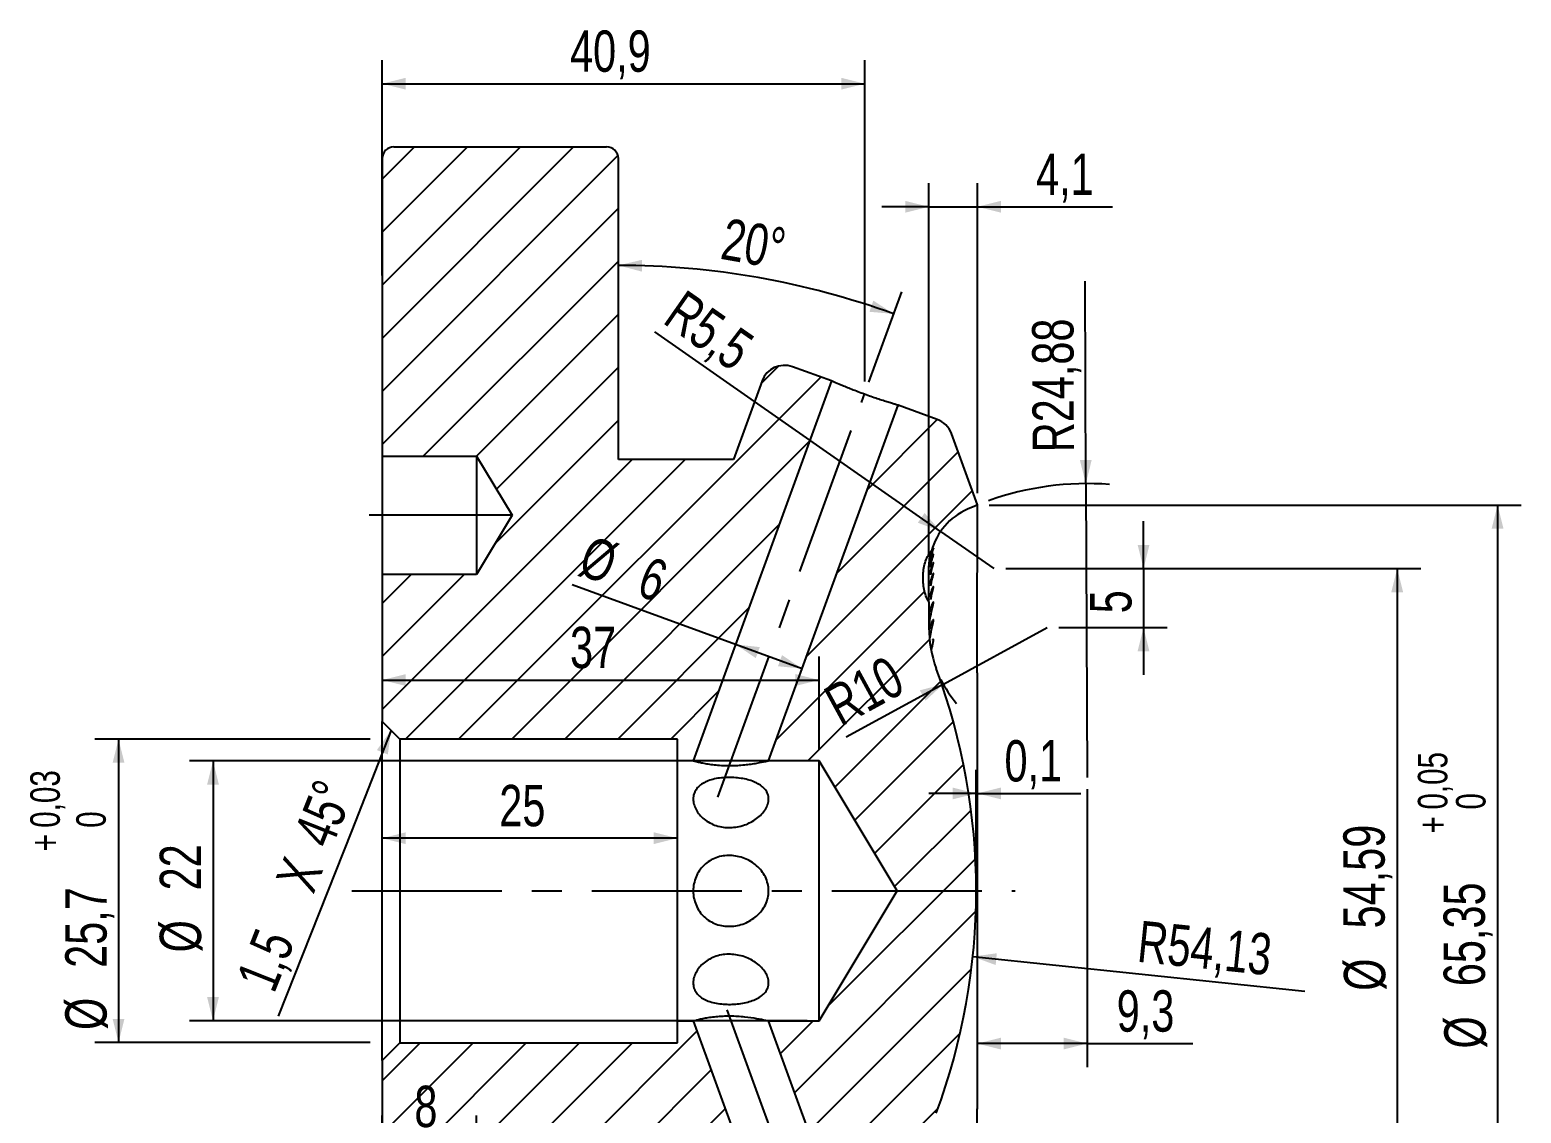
# Model space of a CAD drawing. Header units: millimetres. Extents: x 8 to 3888, y -9869 to 412.
# Drawn here: x 250.1 to 376.4, y 182.9 to 274.7 of the extents above; entities that cross this region are included whole.
import ezdxf

# ---------------------------------------------------------------- set-up
doc = ezdxf.new("R2010")
doc.units = ezdxf.units.MM
doc.linetypes.add('CENTERX2', pattern=[20.32, 12.7, -2.54, 2.54, -2.54])
for name, color, linetype in [('CENTERLINE', 4, 'CENTERX2'), ('DIMENSIONS', 2, 'Continuous'), ('HATCH', 3, 'Continuous')]:
    doc.layers.add(name, color=color, linetype=linetype)
doc.layers.add('OUTLINE', color=7, linetype='Continuous', lineweight=25)
doc.styles.add('SLDTEXTSTYLE0', font='TXT', dxfattribs={"width": 0.75})
doc.dimstyles.new('SLDDIMSTYLE1', dxfattribs={"dimtxt": 3.5, "dimasz": 2, "dimexe": 0, "dimexo": 0.0625, "dimgap": 0.875, "dimtad": 1, "dimrnd": 1e-09, "dimzin": 12, "dimdsep": 46, "dimtxsty": 'SLDTEXTSTYLE0', "dimsah": 1, "dimcen": 0.09, "dimadec": 0, "dimazin": 3, "dimtfac": 1, "dimtofl": 0, "dimtmove": 0, "dimatfit": 3, "dimfxl": 0, "dimfrac": 2, "dimtolj": 1, "dimtzin": 12, "dimarcsym": 0})
doc.dimstyles.new('SLDDIMSTYLE10', dxfattribs={"dimtxt": 3.5, "dimasz": 2, "dimexe": 0, "dimexo": 0.0625, "dimgap": 0.875, "dimtad": 1, "dimrnd": 1e-09, "dimzin": 12, "dimdsep": 46, "dimtxsty": 'SLDTEXTSTYLE0', "dimsah": 1, "dimcen": 0.09, "dimadec": 0, "dimazin": 3, "dimtol": 1, "dimtp": 0.05, "dimtfac": 1, "dimtofl": 0, "dimtmove": 0, "dimatfit": 3, "dimfxl": 0, "dimfrac": 2, "dimtolj": 1, "dimarcsym": 0})
doc.dimstyles.new('SLDDIMSTYLE11', dxfattribs={"dimtxt": 3.5, "dimasz": 2, "dimexe": 0, "dimexo": 0.0625, "dimgap": 0.875, "dimtad": 1, "dimrnd": 1e-09, "dimzin": 12, "dimdsep": 46, "dimtxsty": 'SLDTEXTSTYLE0', "dimsah": 1, "dimcen": 0, "dimadec": 0, "dimazin": 3, "dimtfac": 1, "dimtofl": 0, "dimtmove": 0, "dimatfit": 3, "dimfxl": 0, "dimfrac": 2, "dimtolj": 1, "dimtzin": 12, "dimarcsym": 0})
doc.dimstyles.new('SLDDIMSTYLE12', dxfattribs={"dimtxt": 3.5, "dimasz": 2, "dimexe": 0, "dimexo": 0.0625, "dimgap": 0.875, "dimtad": 1, "dimrnd": 1e-09, "dimdsep": 46, "dimtxsty": 'SLDTEXTSTYLE0', "dimsah": 1, "dimcen": 0.09, "dimadec": 0, "dimazin": 2, "dimtfac": 1, "dimtmove": 0, "dimatfit": 0, "dimfxl": 0, "dimfrac": 2, "dimtolj": 1, "dimtzin": 12, "dimarcsym": 0})
doc.dimstyles.new('SLDDIMSTYLE2', dxfattribs={"dimtxt": 3.5, "dimasz": 2, "dimexe": 0, "dimexo": 0.0625, "dimgap": 0.875, "dimtad": 1, "dimrnd": 1e-09, "dimzin": 12, "dimdsep": 46, "dimtxsty": 'SLDTEXTSTYLE0', "dimsah": 1, "dimcen": 0.09, "dimadec": 0, "dimazin": 3, "dimtfac": 1, "dimtmove": 0, "dimatfit": 0, "dimfxl": 0, "dimfrac": 2, "dimtolj": 1, "dimtzin": 12, "dimarcsym": 0})
doc.dimstyles.new('SLDDIMSTYLE5', dxfattribs={"dimtxt": 3.5, "dimasz": 2, "dimexe": 0, "dimexo": 0.0625, "dimgap": 0.875, "dimtad": 1, "dimdec": 1, "dimrnd": 1e-09, "dimzin": 12, "dimdsep": 46, "dimtxsty": 'SLDTEXTSTYLE0', "dimsah": 1, "dimcen": 0.09, "dimadec": 0, "dimazin": 3, "dimtfac": 1, "dimtdec": 1, "dimtofl": 0, "dimtmove": 0, "dimatfit": 3, "dimfxl": 0, "dimfrac": 2, "dimtolj": 1, "dimtzin": 12, "dimarcsym": 0})
doc.dimstyles.new('SLDDIMSTYLE6', dxfattribs={"dimtxt": 3.5, "dimasz": 2, "dimexe": 0, "dimexo": 0.0625, "dimgap": 0.875, "dimtad": 1, "dimdec": 4, "dimzin": 12, "dimdsep": 46, "dimtxsty": 'SLDTEXTSTYLE0', "dimsah": 1, "dimcen": 0.09, "dimazin": 3, "dimtfac": 1, "dimtofl": 0, "dimtmove": 0, "dimatfit": 3, "dimfxl": 0, "dimfrac": 2, "dimtolj": 1, "dimtzin": 12, "dimarcsym": 0})
doc.dimstyles.new('SLDDIMSTYLE7', dxfattribs={"dimtxt": 3.5, "dimasz": 2, "dimexe": 0, "dimexo": 0.0625, "dimgap": 0.875, "dimtad": 1, "dimrnd": 1e-09, "dimzin": 12, "dimdsep": 46, "dimtxsty": 'SLDTEXTSTYLE0', "dimsah": 1, "dimcen": 0.09, "dimadec": 0, "dimazin": 3, "dimtol": 1, "dimtp": 0.03, "dimtfac": 1, "dimtofl": 0, "dimtmove": 0, "dimatfit": 3, "dimfxl": 0, "dimfrac": 2, "dimtolj": 1, "dimarcsym": 0})
doc.dimstyles.new('SLDDIMSTYLE9', dxfattribs={"dimtxt": 3.5, "dimasz": 2, "dimexe": 0, "dimexo": 0.0625, "dimgap": 0.875, "dimtad": 1, "dimrnd": 1e-09, "dimzin": 12, "dimdsep": 46, "dimtxsty": 'SLDTEXTSTYLE0', "dimsah": 1, "dimcen": 0, "dimadec": 0, "dimazin": 3, "dimtfac": 1, "dimtofl": 0, "dimtmove": 0, "dimatfit": 3, "dimfxl": 0, "dimfrac": 2, "dimtolj": 1, "dimtzin": 12, "dimarcsym": 0})

# ---------------------------------------------------------------- blocks, each defined once
blk = doc.blocks.new('_D_5')
at = {"layer": 'DIMENSIONS'}
for p, q in [((279.97, 253.85), (279.97, 272.1)), ((320.84, 244.9), (320.84, 272.1)), ((279.97, 270.1), (320.84, 270.1))]:
    blk.add_line(p, q, dxfattribs=at)
for points in [[(279.97, 270.1), (281.97, 269.6), (281.97, 270.6)], [(320.84, 270.1), (318.84, 270.6), (318.84, 269.6)]]:
    blk.add_solid(points, dxfattribs=at)
at = {"layer": 'DIMENSIONS', "insert": (295.88, 274.61), "char_height": 3.5, "attachment_point": 1, "style": 'SLDTEXTSTYLE0'}
blk.add_mtext('40,9', dxfattribs=at)
blk = doc.blocks.new('_D_6')
at = {"layer": 'DIMENSIONS'}
blk.add_line((321.18, 244.84), (323.97, 252.49), dxfattribs=at)
blk.add_arc((299.97, 186.56), 68.16, 70, 90, dxfattribs=at)
for points in [[(299.97, 254.72), (301.96, 254.19), (301.98, 255.19)], [(323.28, 250.61), (321.56, 251.74), (321.23, 250.79)]]:
    blk.add_solid(points, dxfattribs=at)
at = {"layer": 'DIMENSIONS', "insert": (309.12, 258.74), "char_height": 3.5, "attachment_point": 1, "rotation": 350, "style": 'SLDTEXTSTYLE0'}
blk.add_mtext('20°', dxfattribs=at)
blk = doc.blocks.new('_D_7')
at = {"layer": 'DIMENSIONS'}
for p, q in [((279.97, 189.91), (279.97, 208.22)), ((304.97, 189.91), (304.97, 208.22)), ((304.97, 206.22), (279.97, 206.22))]:
    blk.add_line(p, q, dxfattribs=at)
for points in [[(279.97, 206.22), (281.97, 205.72), (281.97, 206.72)], [(304.97, 206.22), (302.97, 206.72), (302.97, 205.72)]]:
    blk.add_solid(points, dxfattribs=at)
at = {"layer": 'DIMENSIONS', "insert": (289.89, 210.73), "char_height": 3.5, "attachment_point": 1, "style": 'SLDTEXTSTYLE0'}
blk.add_mtext('25', dxfattribs=at)
blk = doc.blocks.new('_D_8')
at = {"layer": 'DIMENSIONS'}
for p, q in [((278.97, 214.61), (255.65, 214.61)), ((257.65, 214.61), (257.65, 188.91)), ((278.97, 188.91), (255.65, 188.91))]:
    blk.add_line(p, q, dxfattribs=at)
for points in [[(257.65, 214.61), (257.15, 212.61), (258.15, 212.61)], [(257.65, 188.91), (258.15, 190.91), (257.15, 190.91)]]:
    blk.add_solid(points, dxfattribs=at)
at = {"layer": 'DIMENSIONS', "attachment_point": 1, "rotation": 90, "style": 'SLDTEXTSTYLE0'}
for s, insert, char_height in [('0,03', (250.18, 207.1), 2.5), ('0', (254.07, 207.1), 2.5), ('+', (250.18, 205.11), 2.5), ('25,7', (253.14, 195.24), 3.5), ('%%c', (253.14, 189.98), 3.5)]:
    blk.add_mtext(s, dxfattribs=dict(at, insert=insert, char_height=char_height))
blk = doc.blocks.new('_D_9')
at = {"layer": 'DIMENSIONS'}
for p, q in [((315.97, 212.76), (263.65, 212.76)), ((265.65, 212.76), (265.65, 190.76)), ((315.97, 190.76), (263.65, 190.76))]:
    blk.add_line(p, q, dxfattribs=at)
for points in [[(265.65, 212.76), (265.15, 210.76), (266.15, 210.76)], [(265.65, 190.76), (266.15, 192.76), (265.15, 192.76)]]:
    blk.add_solid(points, dxfattribs=at)
at = {"layer": 'DIMENSIONS', "char_height": 3.5, "attachment_point": 1, "rotation": 90, "style": 'SLDTEXTSTYLE0'}
for s, insert in [('22', (261.14, 201.8)), ('%%c', (261.14, 196.55))]:
    blk.add_mtext(s, dxfattribs=dict(at, insert=insert))
blk = doc.blocks.new('_D_10')
at = {"layer": 'DIMENSIONS'}
for p, q in [((279.97, 165.96), (279.97, 182.75)), ((287.97, 175.96), (287.97, 182.75)), ((279.97, 180.75), (275.97, 180.75)), ((287.97, 180.75), (279.97, 180.75)), ((287.97, 180.75), (291.97, 180.75))]:
    blk.add_line(p, q, dxfattribs=at)
for points in [[(279.97, 180.75), (277.97, 181.25), (277.97, 180.25)], [(287.97, 180.75), (289.97, 180.25), (289.97, 181.25)]]:
    blk.add_solid(points, dxfattribs=at)
at = {"layer": 'DIMENSIONS', "insert": (282.7, 185.26), "char_height": 3.5, "attachment_point": 1, "style": 'SLDTEXTSTYLE0'}
blk.add_mtext('8', dxfattribs=at)
blk = doc.blocks.new('SW_CHAMFER_DIMENSION_0')
at = {"layer": 'DIMENSIONS', "color": 0}
for p, q in [((8.97, 22.74), (5.66, 14.26)), ((5.66, 14.26), (-0.59, -1.48))]:
    blk.add_line(p, q, dxfattribs=at)
blk.add_solid([(8.97, 22.74), (7.77, 21.06), (8.7, 20.69)], dxfattribs=at)
at = {"layer": 'DIMENSIONS', "color": 0, "char_height": 3.5, "attachment_point": 1, "rotation": 68.3667, "style": 'SLDTEXTSTYLE0'}
for s, insert in [('45°', (0.65, 13.87)), ('X', (-0.86, 10.08)), ('1,5', (-4.19, 1.66))]:
    blk.add_mtext(s, dxfattribs=dict(at, insert=insert))
blk = doc.blocks.new('_D_16')
at = {"layer": 'DIMENSIONS'}
blk.add_line((329.98, 196.19), (358.11, 193.28), dxfattribs=at)
blk.add_solid([(329.98, 196.19), (331.92, 195.48), (332.02, 196.48)], dxfattribs=at)
at = {"layer": 'DIMENSIONS', "insert": (344.18, 199.25), "char_height": 3.5, "attachment_point": 1, "rotation": 354.0954, "style": 'SLDTEXTSTYLE0'}
blk.add_mtext('R54,13', dxfattribs=at)
blk = doc.blocks.new('_D_17')
at = {"layer": 'DIMENSIONS'}
for p, q in [((316.97, 213.76), (316.97, 221.61)), ((279.97, 219.61), (316.97, 219.61))]:
    blk.add_line(p, q, dxfattribs=at)
for points in [[(279.97, 219.61), (281.97, 219.11), (281.97, 220.11)], [(316.97, 219.61), (314.97, 220.11), (314.97, 219.11)]]:
    blk.add_solid(points, dxfattribs=at)
at = {"layer": 'DIMENSIONS', "insert": (295.88, 224.12), "char_height": 3.5, "attachment_point": 1, "style": 'SLDTEXTSTYLE0'}
blk.add_mtext('37', dxfattribs=at)
blk = doc.blocks.new('_D_18')
at = {"layer": 'DIMENSIONS'}
for p, q in [((331.37, 234.43), (376.42, 234.43)), ((374.42, 234.43), (374.42, 169.08)), ((331.37, 169.08), (376.42, 169.08))]:
    blk.add_line(p, q, dxfattribs=at)
for points in [[(374.42, 234.43), (373.92, 232.43), (374.92, 232.43)], [(374.42, 169.08), (374.92, 171.08), (373.92, 171.08)]]:
    blk.add_solid(points, dxfattribs=at)
at = {"layer": 'DIMENSIONS', "attachment_point": 1, "rotation": 90, "style": 'SLDTEXTSTYLE0'}
for s, insert, char_height in [('0,05', (367.67, 208.64), 2.5), ('0', (370.9, 208.64), 2.5), ('+', (367.67, 206.62), 2.5), ('65,35', (369.85, 193.69), 3.5), ('%%c', (369.91, 188.41), 3.5)]:
    blk.add_mtext(s, dxfattribs=dict(at, insert=insert, char_height=char_height))
blk = doc.blocks.new('_D_19')
at = {"layer": 'DIMENSIONS'}
for p, q in [((309.9, 222.62), (296.06, 227.66)), ((315.54, 220.57), (309.9, 222.62))]:
    blk.add_line(p, q, dxfattribs=at)
for points in [[(309.9, 222.62), (311.61, 221.47), (311.95, 222.4)], [(315.54, 220.57), (313.83, 221.72), (313.49, 220.78)]]:
    blk.add_solid(points, dxfattribs=at)
at = {"layer": 'DIMENSIONS', "char_height": 3.5, "attachment_point": 1, "rotation": 340, "style": 'SLDTEXTSTYLE0'}
for s, insert in [('%%c', (297.61, 231.9)), ('6', (302.58, 230.14))]:
    blk.add_mtext(s, dxfattribs=dict(at, insert=insert))
blk = doc.blocks.new('_D_20')
at = {"layer": 'DIMENSIONS'}
for q in [(303.05, 249.08), (331.77, 229.05)]:
    blk.add_line((327.26, 232.2), q, dxfattribs=at)
blk.add_solid([(327.26, 232.2), (325.9, 233.75), (325.33, 232.93)], dxfattribs=at)
at = {"layer": 'DIMENSIONS', "insert": (305.62, 252.77), "char_height": 3.5, "attachment_point": 1, "rotation": 325.1205, "style": 'SLDTEXTSTYLE0'}
blk.add_mtext('R5,5', dxfattribs=at)
blk = doc.blocks.new('_D_21')
at = {"layer": 'DIMENSIONS'}
for p, q in [((326.27, 230.04), (326.27, 261.68)), ((330.37, 235.43), (330.37, 261.68)), ((326.27, 259.68), (322.27, 259.68)), ((326.27, 259.68), (330.37, 259.68)), ((330.37, 259.68), (341.8, 259.68))]:
    blk.add_line(p, q, dxfattribs=at)
for points in [[(326.27, 259.68), (324.27, 260.18), (324.27, 259.18)], [(330.37, 259.68), (332.37, 259.18), (332.37, 260.18)]]:
    blk.add_solid(points, dxfattribs=at)
at = {"layer": 'DIMENSIONS', "insert": (335.34, 264.19), "char_height": 3.5, "attachment_point": 1, "style": 'SLDTEXTSTYLE0'}
blk.add_mtext('4,1', dxfattribs=at)
blk = doc.blocks.new('_D_23')
at = {"layer": 'DIMENSIONS'}
for q in [(339.49, 253.38), (339.67, 211.36)]:
    blk.add_line((339.56, 236.23), q, dxfattribs=at)
blk.add_arc((339.67, 211.36), 24.88, 85.6513, 109.6493, dxfattribs=at)
blk.add_solid([(339.56, 236.23), (340.05, 238.24), (339.05, 238.23)], dxfattribs=at)
at = {"layer": 'DIMENSIONS', "insert": (335.05, 238.89), "char_height": 3.5, "attachment_point": 1, "rotation": 90.2475, "style": 'SLDTEXTSTYLE0'}
blk.add_mtext('R24,88', dxfattribs=at)
blk = doc.blocks.new('_D_24')
at = {"layer": 'DIMENSIONS'}
for p, q in [((339.67, 210.36), (339.67, 186.83)), ((339.67, 188.83), (330.37, 188.83)), ((339.67, 188.83), (348.63, 188.83))]:
    blk.add_line(p, q, dxfattribs=at)
for points in [[(330.37, 188.83), (332.37, 188.33), (332.37, 189.33)], [(339.67, 188.83), (337.67, 189.33), (337.67, 188.33)]]:
    blk.add_solid(points, dxfattribs=at)
at = {"layer": 'DIMENSIONS', "insert": (342.17, 193.34), "char_height": 3.5, "attachment_point": 1, "style": 'SLDTEXTSTYLE0'}
blk.add_mtext('9,3', dxfattribs=at)
blk = doc.blocks.new('_D_25')
at = {"layer": 'DIMENSIONS'}
for p, q in [((330.27, 202.76), (330.27, 212.01)), ((330.27, 210.01), (326.27, 210.01)), ((330.27, 210.01), (330.37, 210.01)), ((330.37, 210.01), (339.13, 210.01))]:
    blk.add_line(p, q, dxfattribs=at)
for points in [[(330.27, 210.01), (328.27, 210.51), (328.27, 209.51)], [(330.37, 210.01), (332.37, 209.51), (332.37, 210.51)]]:
    blk.add_solid(points, dxfattribs=at)
at = {"layer": 'DIMENSIONS', "insert": (332.67, 214.52), "char_height": 3.5, "attachment_point": 1, "style": 'SLDTEXTSTYLE0'}
blk.add_mtext('0,1', dxfattribs=at)
blk = doc.blocks.new('_D_26')
at = {"layer": 'DIMENSIONS'}
for q in [(336.27, 224.05), (319.26, 214.77)]:
    blk.add_line((327.49, 219.26), q, dxfattribs=at)
blk.add_arc((336.27, 224.05), 10, 206.0531, 219.9363, dxfattribs=at)
blk.add_solid([(327.49, 219.26), (325.5, 218.74), (325.98, 217.86)], dxfattribs=at)
at = {"layer": 'DIMENSIONS', "insert": (317.12, 218.69), "char_height": 3.5, "attachment_point": 1, "rotation": 28.6264, "style": 'SLDTEXTSTYLE0'}
blk.add_mtext('R10', dxfattribs=at)
blk = doc.blocks.new('_D_27')
at = {"layer": 'DIMENSIONS'}
for p, q in [((344.44, 229.05), (344.44, 233.05)), ((332.77, 229.05), (346.44, 229.05)), ((344.44, 229.05), (344.44, 224.05)), ((337.27, 224.05), (346.44, 224.05)), ((344.44, 224.05), (344.44, 220.05))]:
    blk.add_line(p, q, dxfattribs=at)
for points in [[(344.44, 229.05), (344.94, 231.05), (343.94, 231.05)], [(344.44, 224.05), (343.94, 222.05), (344.94, 222.05)]]:
    blk.add_solid(points, dxfattribs=at)
at = {"layer": 'DIMENSIONS', "insert": (339.92, 225.26), "char_height": 3.5, "attachment_point": 1, "rotation": 90, "style": 'SLDTEXTSTYLE0'}
blk.add_mtext('5', dxfattribs=at)
blk = doc.blocks.new('_D_28')
at = {"layer": 'DIMENSIONS'}
for p, q in [((332.77, 229.05), (367.92, 229.05)), ((365.92, 229.05), (365.92, 174.46)), ((332.77, 174.46), (367.92, 174.46))]:
    blk.add_line(p, q, dxfattribs=at)
for points in [[(365.92, 229.05), (365.42, 227.05), (366.42, 227.05)], [(365.92, 174.46), (366.42, 176.46), (365.42, 176.46)]]:
    blk.add_solid(points, dxfattribs=at)
at = {"layer": 'DIMENSIONS', "char_height": 3.5, "attachment_point": 1, "rotation": 90, "style": 'SLDTEXTSTYLE0'}
for s, insert in [('54,59', (361.36, 198.58)), ('%%c', (361.41, 193.3))]:
    blk.add_mtext(s, dxfattribs=dict(at, insert=insert))

msp = doc.modelspace()

# ---------------------------------------------------------------- hatches: boundary and pattern name
at = {"layer": 'HATCH'}
h = msp.add_hatch(dxfattribs=at)
h.set_pattern_fill('ANSI31', color=256, angle=3e-322, style=0)
edge = h.paths.add_edge_path(flags=0)
edge.add_line((281.47088, 214.60653), (304.97088, 214.60653))
edge.add_line((304.97088, 214.60653), (304.97088, 212.75653))
edge.add_line((304.97088, 212.75653), (306.3128, 212.75653))
edge.add_line((306.3128, 212.75653), (318.02278, 244.92944))
edge.add_line((318.02278, 244.92944), (314.708, 246.13592))
edge.add_arc((314.02396, 244.25653), 2, 70, 160)
edge.add_line((312.14457, 244.94057), (309.72088, 238.28153))
edge.add_line((309.72088, 238.28153), (299.97088, 238.28153))
edge.add_line((299.97088, 238.28153), (299.97088, 263.75653))
edge.add_arc((298.97088, 263.75653), 1, 0, 90)
edge.add_line((298.97088, 264.75653), (280.97088, 264.75653))
edge.add_arc((280.97088, 263.75653), 1, 90, 180)
edge.add_line((279.97088, 263.75653), (279.97088, 238.55653))
edge.add_line((279.97088, 238.55653), (287.97088, 238.55653))
edge.add_line((287.97088, 238.55653), (290.97518, 233.55653))
edge.add_line((290.97518, 233.55653), (287.97088, 228.55653))
edge.add_line((287.97088, 228.55653), (279.97088, 228.55653))
edge.add_line((279.97088, 228.55653), (279.97088, 216.10653))
edge.add_line((279.97088, 216.10653), (281.47088, 214.60653))
h = msp.add_hatch(dxfattribs=at)
h.set_pattern_fill('ANSI31', color=256, angle=3e-322, style=0)
edge = h.paths.add_edge_path(flags=0)
edge.add_arc((331.77088, 174.46131), 5.5, 195.681621, 245.941711, ccw=False)
edge.add_spline(control_points=[(326.4756, 172.97471), (326.38187, 173.07763), (326.2998, 173.19183), (326.22861, 173.31146), (326.06534, 173.58582), (325.95546, 173.89399), (325.88424, 174.20521), (325.83002, 174.44213), (325.79721, 174.68454), (325.78158, 174.92708), (325.74681, 175.46653), (325.78976, 176.02224), (325.94251, 176.54077), (326.00494, 176.75273), (326.0876, 176.96064), (326.19537, 177.15353), (326.21925, 177.19627), (326.24441, 177.23833), (326.27088, 177.27952)], knot_values=[0.010258785, 0.010258785, 0.010258785, 0.010258785, 0.010662714, 0.010662714, 0.010662714, 0.011593706, 0.011593706, 0.011593706, 0.012297686, 0.012297686, 0.012297686, 0.013919382, 0.013919382, 0.013919382, 0.014574302, 0.014574302, 0.014574302, 0.014719033, 0.014719033, 0.014719033, 0.014719033], weights=[1, 1, 1, 1, 1, 1, 1, 1, 1, 1, 1, 1, 1, 1, 1, 1, 1, 1, 1], degree=3, periodic=0)
edge.add_line((326.27088, 177.27952), (326.27088, 179.46131))
edge.add_arc((336.27088, 179.46131), 10, 159.6574744, 180, ccw=False)
edge.add_arc((276.13627, 201.75653), 54.13461, 339.6574744, 380.3425256)
edge.add_arc((336.27088, 224.05175), 10, 180, 200.3425256, ccw=False)
edge.add_line((326.27088, 224.05175), (326.27088, 226.23355))
edge.add_spline(control_points=[(326.27088, 226.23355), (326.22439, 226.30588), (326.18195, 226.38092), (326.14329, 226.45772), (325.98277, 226.77663), (325.88471, 227.12905), (325.82931, 227.48176), (325.77214, 227.84572), (325.75788, 228.21833), (325.78158, 228.58599), (325.80869, 229.00665), (325.88672, 229.43182), (326.04325, 229.82322), (326.12235, 230.021), (326.22307, 230.21265), (326.34944, 230.38413), (326.38884, 230.43759), (326.43088, 230.48925), (326.4756, 230.53836)], knot_values=[0.010083546, 0.010083546, 0.010083546, 0.010083546, 0.010340694, 0.010340694, 0.010340694, 0.011417255, 0.011417255, 0.011417255, 0.012524029, 0.012524029, 0.012524029, 0.013788625, 0.013788625, 0.013788625, 0.014422734, 0.014422734, 0.014422734, 0.014619847, 0.014619847, 0.014619847, 0.014619847], weights=[1, 1, 1, 1, 1, 1, 1, 1, 1, 1, 1, 1, 1, 1, 1, 1, 1, 1, 1], degree=3, periodic=0)
edge.add_arc((331.77088, 229.05175), 5.5, 114.058289, 164.318379, ccw=False)
edge.add_arc((339.67088, 211.35653), 24.87862, 111.9510902, 114.058289, ccw=False)
edge.add_line((330.37088, 234.43153), (328.17106, 240.47549))
edge.add_arc((326.29168, 239.79145), 2, 20, 70)
edge.add_line((326.97572, 241.67083), (323.66094, 242.87732))
edge.add_line((323.66094, 242.87732), (312.69787, 212.75653))
edge.add_line((312.69787, 212.75653), (316.97088, 212.75653))
edge.add_line((316.97088, 212.75653), (323.58035, 201.75653))
edge.add_line((323.58035, 201.75653), (316.97088, 190.75653))
edge.add_line((316.97088, 190.75653), (312.69787, 190.75653))
edge.add_line((312.69787, 190.75653), (323.66094, 160.63575))
edge.add_line((323.66094, 160.63575), (326.97572, 161.84223))
edge.add_arc((326.29168, 163.72162), 2, 290, 340)
edge.add_line((328.17106, 163.03758), (330.37088, 169.08153))
edge.add_arc((339.67088, 192.15653), 24.87862, 245.941711, 248.0489098, ccw=False)
h = msp.add_hatch(dxfattribs=at)
h.set_pattern_fill('ANSI31', color=256, angle=3e-322, style=0)
edge = h.paths.add_edge_path(flags=0)
edge.add_line((306.3128, 190.75653), (304.97088, 190.75653))
edge.add_line((304.97088, 190.75653), (304.97088, 188.90653))
edge.add_line((304.97088, 188.90653), (281.47088, 188.90653))
edge.add_line((281.47088, 188.90653), (279.97088, 187.40653))
edge.add_line((279.97088, 187.40653), (279.97088, 174.95653))
edge.add_line((279.97088, 174.95653), (287.97088, 174.95653))
edge.add_line((287.97088, 174.95653), (290.97518, 169.95653))
edge.add_line((290.97518, 169.95653), (287.97088, 164.95653))
edge.add_line((287.97088, 164.95653), (279.97088, 164.95653))
edge.add_line((279.97088, 164.95653), (279.97088, 152.15653))
edge.add_line((279.97088, 152.15653), (299.97088, 152.15653))
edge.add_line((299.97088, 152.15653), (299.97088, 165.23153))
edge.add_line((299.97088, 165.23153), (309.72088, 165.23153))
edge.add_line((309.72088, 165.23153), (312.14457, 158.57249))
edge.add_arc((314.02396, 159.25653), 2, 200, 290)
edge.add_line((314.708, 157.37715), (318.02278, 158.58363))
edge.add_line((318.02278, 158.58363), (306.3128, 190.75653))

# ---------------------------------------------------------------- linework, layer by layer
at = {"layer": 'CENTERLINE'}
for p, q in [((308.39158, 209.69652), (320.84186, 243.90338)), ((290.97518, 233.55653), (278.87774, 233.55653)), ((277.41485, 201.75653), (333.58026, 201.75653)), ((309.16703, 191.68601), (320.84186, 159.60969))]:
    msp.add_line(p, q, dxfattribs=at)
at = {"layer": 'OUTLINE'}
for p, q in [((280.97088, 264.75653), (298.97088, 264.75653)), ((279.97088, 263.75653), (279.97088, 238.55653)), ((299.97088, 238.28153), (299.97088, 263.75653)), ((318.02278, 244.92944), (314.708, 246.13592)), ((318.02278, 244.92944), (306.3128, 212.75653)), ((312.14457, 244.94058), (309.72088, 238.28153)), ((312.69787, 212.75653), (323.66094, 242.87732)), ((326.97572, 241.67084), (323.66094, 242.87732)), ((330.37088, 234.43154), (328.17106, 240.47549)), ((279.97088, 238.55653), (287.97088, 238.55653)), ((279.97088, 238.55653), (279.97088, 228.55653)), ((287.97088, 238.55653), (290.97518, 233.55654)), ((287.97088, 238.55653), (287.97088, 228.55653)), ((309.72088, 238.28153), (299.97088, 238.28153)), ((330.37088, 228.71102), (330.37088, 234.43154)), ((290.97518, 233.55654), (287.97088, 228.55653)), ((326.37608, 229.62607), (326.41981, 229.86238)), ((326.27088, 226.57035), (326.27088, 229.0423)), ((326.38763, 229.14535), (326.41981, 229.31014)), ((330.3245, 228.69753), (330.3245, 220.21225)), ((279.97088, 228.55653), (279.97088, 216.10653)), ((287.97088, 228.55653), (279.97088, 228.55653)), ((326.27088, 226.23355), (326.27088, 224.05175)), ((326.37842, 223.19344), (326.41981, 223.5423)), ((330.37088, 183.28733), (330.37088, 220.22573)), ((281.47088, 214.60653), (279.97088, 216.10653)), ((279.97088, 187.40653), (279.97088, 216.10653)), ((304.97088, 214.60653), (281.47088, 214.60653)), ((281.47088, 214.60653), (281.47088, 188.90653)), ((304.97088, 212.75653), (304.97088, 214.60653)), ((306.3128, 212.75653), (304.97088, 212.75653)), ((304.97088, 190.75653), (304.97088, 212.75653)), ((316.97088, 212.75653), (312.69787, 212.75653)), ((316.97088, 190.75653), (316.97088, 212.75653)), ((323.58035, 201.75653), (316.97088, 212.75653)), ((316.97088, 190.75653), (323.58035, 201.75653)), ((304.97088, 190.75653), (306.3128, 190.75653)), ((304.97088, 188.90653), (304.97088, 190.75653)), ((306.3128, 190.75653), (318.02278, 158.58363)), ((312.69787, 190.75653), (316.97088, 190.75653)), ((323.66094, 160.63575), (312.69787, 190.75653)), ((279.97088, 187.40653), (281.47088, 188.90653)), ((281.47088, 188.90653), (304.97088, 188.90653)), ((279.97088, 187.40653), (279.97088, 174.95653)), ((330.3245, 183.30082), (330.3245, 174.81554))]:
    msp.add_line(p, q, dxfattribs=at)
for centre, radius, start, end in [((280.97088, 263.75653), 1, 90, 180), ((298.97088, 263.75653), 1, 0, 90), ((314.02396, 244.25653), 2, 70, 160), ((326.29168, 239.79145), 2, 20, 70), ((331.77088, 229.05175), 5.5, 114.058289, 164.318379), ((339.67088, 211.35653), 24.87862, 111.9510902, 114.058289), ((336.27088, 224.05175), 10, 180, 200.3425256), ((276.13627, 201.75653), 54.13461, 339.6574744, 20.3425256)]:
    msp.add_arc(centre, radius, start, end, dxfattribs=at)
for points, knots in [([(323.66094, 242.87732), (323.66094, 242.87732), (323.64232, 242.88267), (323.56824, 242.90413), (323.51354, 242.92002), (323.36961, 242.96235), (323.27919, 242.98915), (323.07054, 243.052), (322.95194, 243.08816), (322.68602, 243.1708), (322.53956, 243.21705), (322.23033, 243.31676), (322.06562, 243.37083), (321.71917, 243.48713), (321.54198, 243.54782), (321.18006, 243.67449), (320.99321, 243.74125), (320.62422, 243.87588), (320.442, 243.94374), (320.08202, 244.08038), (319.9039, 244.14934), (319.39933, 244.34802), (319.08991, 244.47456), (318.57405, 244.69021), (318.37142, 244.7775), (318.16301, 244.86798), (318.11102, 244.89073), (318.04082, 244.92149), (318.02278, 244.92944), (318.02278, 244.92944)], [0, 0, 0, 0, 0.0625, 0.0625, 0.125, 0.125, 0.1875, 0.1875, 0.25, 0.25, 0.3125, 0.3125, 0.375, 0.375, 0.4375, 0.4375, 0.5, 0.5, 0.5625, 0.5625, 0.625, 0.625, 0.75, 0.75, 0.875, 0.875, 0.9375, 0.9375, 1, 1, 1, 1]), ([(326.27088, 226.23355), (326.16874, 226.39246), (326.08547, 226.56578), (325.95308, 226.91858), (325.90285, 227.09987), (325.82691, 227.46997), (325.80139, 227.65887), (325.77183, 228.03545), (325.76753, 228.22419), (325.77921, 228.60256), (325.79539, 228.79331), (325.85071, 229.168), (325.88978, 229.35293), (325.99731, 229.71657), (326.06656, 229.8968), (326.24085, 230.23569), (326.34742, 230.3976), (326.4756, 230.53836)], [0, 0, 0, 0, 0.125, 0.125, 0.25, 0.25, 0.375, 0.375, 0.5, 0.5, 0.625, 0.625, 0.75, 0.75, 0.875, 0.875, 1, 1, 1, 1]), ([(326.27088, 229.0423), (326.27088, 229.26987), (326.28497, 229.49366), (326.33618, 229.92089), (326.37332, 230.12622), (326.41981, 230.3226)], [0, 0, 0, 0, 0.5, 0.5, 1, 1, 1, 1]), ([(326.41981, 229.31014), (326.44002, 229.40658), (326.46171, 229.50123), (326.50703, 229.68634), (326.53093, 229.77771), (326.57747, 229.94982), (326.60027, 230.03081), (326.62889, 230.1376), (326.63758, 230.17114), (326.64925, 230.22442), (326.65229, 230.24479), (326.64495, 230.25084), (326.63349, 230.23324), (326.60396, 230.17093), (326.58671, 230.12884), (326.53667, 229.99598), (326.5049, 229.89771), (326.41978, 229.60138), (326.37466, 229.39531), (326.34157, 229.19023)], [0, 0, 0, 0, 0.125, 0.125, 0.25, 0.25, 0.375, 0.375, 0.4375, 0.4375, 0.5, 0.5, 0.5625, 0.5625, 0.625, 0.625, 0.75, 0.75, 1, 1, 1, 1]), ([(326.41981, 230.20073), (326.44792, 230.31656), (326.5115, 230.57853), (326.60121, 230.8507), (326.64297, 230.97544), (326.65202, 231.00516), (326.64905, 231.00039), (326.64816, 230.99896)], [0, 0, 0, 0, 0.33072215, 0.748011835, 0.886739936, 0.966212038, 1, 1, 1, 1]), ([(326.41981, 229.86238), (326.46108, 230.03483), (326.52823, 230.31546), (326.61501, 230.59632), (326.64662, 230.70716), (326.6523, 230.73848), (326.64671, 230.7314), (326.64424, 230.72827)], [0, 0, 0, 0, 0.454460566, 0.739605862, 0.882525698, 0.948145756, 1, 1, 1, 1]), ([(326.41981, 230.3226), (326.42856, 230.35955), (326.43761, 230.39605), (326.45625, 230.46807), (326.46586, 230.50366), (326.4756, 230.53836)], [0, 0, 0, 0, 0.5, 0.5, 1, 1, 1, 1]), ([(326.41981, 228.54819), (326.46089, 228.74884), (326.50793, 228.94146), (326.57773, 229.21269), (326.6012, 229.30122), (326.6298, 229.41763), (326.63832, 229.45415), (326.64958, 229.51414), (326.65232, 229.53817), (326.64427, 229.55139), (326.63248, 229.53736), (326.6028, 229.48128), (326.58561, 229.44187), (326.53573, 229.31557), (326.50418, 229.22034), (326.41945, 228.93128), (326.37455, 228.72835), (326.34157, 228.52656)], [0, 0, 0, 0, 0.25, 0.25, 0.375, 0.375, 0.4375, 0.4375, 0.5, 0.5, 0.5625, 0.5625, 0.625, 0.625, 0.75, 0.75, 1, 1, 1, 1]), ([(326.41981, 227.58234), (326.46093, 227.78624), (326.50795, 227.98338), (326.57756, 228.26502), (326.60103, 228.35803), (326.62968, 228.4831), (326.63822, 228.52287), (326.64952, 228.5902), (326.65232, 228.6186), (326.64437, 228.64123), (326.63263, 228.63208), (326.60297, 228.58372), (326.58576, 228.5473), (326.53593, 228.42878), (326.50425, 228.33652), (326.41953, 228.05617), (326.37457, 227.857), (326.34157, 227.65916)], [0, 0, 0, 0, 0.25, 0.25, 0.375, 0.375, 0.4375, 0.4375, 0.5, 0.5, 0.5625, 0.5625, 0.625, 0.625, 0.75, 0.75, 1, 1, 1, 1]), ([(326.41981, 226.41994), (326.46076, 226.6245), (326.50784, 226.8252), (326.57828, 227.11927), (326.60142, 227.21463), (326.62999, 227.34718), (326.63849, 227.38972), (326.64969, 227.46384), (326.65233, 227.49563), (326.64414, 227.52647), (326.63241, 227.52191), (326.60238, 227.48062), (326.58523, 227.44742), (326.53542, 227.33708), (326.50398, 227.24943), (326.41889, 226.97829), (326.37458, 226.78687), (326.34157, 226.59462)], [0, 0, 0, 0, 0.25, 0.25, 0.375, 0.375, 0.4375, 0.4375, 0.5, 0.5, 0.5625, 0.5625, 0.625, 0.625, 0.75, 0.75, 1, 1, 1, 1]), ([(326.27088, 226.23355), (326.27088, 226.281), (326.27088, 226.33431), (326.27088, 226.4473), (326.27088, 226.50737), (326.27088, 226.57034)], [0, 0, 0, 0, 0.5, 0.5, 1, 1, 1, 1]), ([(326.41981, 225.06984), (326.4606, 225.27358), (326.5085, 225.47942), (326.57824, 225.77741), (326.60112, 225.87461), (326.62988, 226.01448), (326.63828, 226.05902), (326.64958, 226.13956), (326.65232, 226.17555), (326.64429, 226.21544), (326.63262, 226.21595), (326.6027, 226.18335), (326.58553, 226.15374), (326.53557, 226.05253), (326.50424, 225.96983), (326.41894, 225.71108), (326.37459, 225.52626), (326.34157, 225.34105)], [0, 0, 0, 0, 0.25, 0.25, 0.375, 0.375, 0.4375, 0.4375, 0.5, 0.5, 0.5625, 0.5625, 0.625, 0.625, 0.75, 0.75, 1, 1, 1, 1]), ([(326.32475, 224.32971), (326.33258, 224.46387), (326.34689, 224.70873), (326.39711, 224.95741), (326.41981, 225.06984)], [0, 0, 0, 0, 0.5478894795, 1, 1, 1, 1]), ([(326.41981, 223.54231), (326.46058, 223.74437), (326.50846, 223.95023), (326.57834, 224.25336), (326.6016, 224.35454), (326.63003, 224.49859), (326.63842, 224.54551), (326.64949, 224.62998), (326.65235, 224.66938), (326.64436, 224.71843), (326.63281, 224.7237), (326.60293, 224.69992), (326.58578, 224.67414), (326.53606, 224.58366), (326.50416, 224.50494), (326.4194, 224.26269), (326.37475, 224.08557), (326.34157, 223.90799)], [0, 0, 0, 0, 0.25, 0.25, 0.375, 0.375, 0.4375, 0.4375, 0.5, 0.5, 0.5625, 0.5625, 0.625, 0.625, 0.75, 0.75, 1, 1, 1, 1]), ([(326.50068, 222.21771), (326.50337, 222.23006), (326.5275, 222.34046), (326.57811, 222.55229), (326.6304, 222.79582), (326.65074, 222.95025), (326.65044, 223.01955), (326.64001, 223.05094), (326.61914, 223.05363), (326.59136, 223.03016), (326.5708, 222.99169), (326.56095, 222.97325)], [0, 0, 0, 0, 0.031538159, 0.281923849, 0.533823189, 0.648122371, 0.713945729, 0.780329383, 0.837775688, 0.922248598, 1, 1, 1, 1]), ([(312.69787, 212.75653), (312.69787, 212.75653), (312.67358, 212.75079), (312.57847, 212.72889), (312.50887, 212.71302), (312.23873, 212.65406), (311.98109, 212.60061), (311.52397, 212.52184), (311.36086, 212.49598), (311.01407, 212.44754), (310.82988, 212.42498), (310.45357, 212.38699), (310.25994, 212.37131), (309.86119, 212.34856), (309.65652, 212.34165), (309.25208, 212.33827), (309.05026, 212.34165), (308.64747, 212.359), (308.44783, 212.37305), (308.0688, 212.40933), (307.88701, 212.43165), (307.53978, 212.48244), (307.37945, 212.51016), (307.08816, 212.56611), (306.95523, 212.59477), (306.72598, 212.64758), (306.62962, 212.67167), (306.47253, 212.71235), (306.41231, 212.72882), (306.33299, 212.75077), (306.3128, 212.75653), (306.3128, 212.75653)], [0, 0, 0, 0, 0.0625, 0.0625, 0.125, 0.125, 0.25, 0.25, 0.3125, 0.3125, 0.375, 0.375, 0.4375, 0.4375, 0.5, 0.5, 0.5625, 0.5625, 0.625, 0.625, 0.6875, 0.6875, 0.75, 0.75, 0.8125, 0.8125, 0.875, 0.875, 0.9375, 0.9375, 1, 1, 1, 1]), ([(312.69787, 209.53471), (312.69787, 209.38913), (312.67346, 209.24266), (312.57923, 208.94844), (312.50818, 208.79951), (312.23959, 208.37309), (311.98207, 208.10651), (311.52627, 207.76929), (311.36038, 207.66559), (311.01437, 207.48417), (310.83345, 207.40561), (310.45572, 207.27409), (310.25847, 207.2214), (309.86234, 207.14755), (309.66166, 207.12565), (309.25476, 207.11432), (309.0484, 207.12543), (308.64879, 207.18115), (308.45316, 207.22556), (308.07078, 207.34887), (307.8859, 207.42766), (307.54327, 207.61166), (307.38273, 207.71796), (307.08759, 207.95592), (306.95711, 208.08404), (306.7286, 208.35567), (306.62991, 208.50085), (306.47296, 208.79352), (306.41364, 208.94169), (306.33322, 209.2404), (306.31298, 209.38938), (306.31263, 209.67623), (306.3324, 209.81668), (306.41221, 210.08462), (306.47124, 210.20998), (306.62727, 210.44517), (306.72564, 210.55576), (306.9537, 210.75353), (307.08379, 210.8419), (307.3774, 210.9997), (307.53881, 211.06766), (307.88151, 211.18135), (308.06599, 211.22808), (308.44877, 211.30026), (308.64509, 211.32562), (309.0471, 211.35735), (309.2537, 211.36349), (309.86317, 211.35414), (310.26975, 211.3112), (311.02194, 211.15673), (311.37631, 211.04316), (311.9805, 210.74345), (312.23902, 210.55218), (312.50783, 210.20871), (312.57905, 210.08252), (312.67341, 209.81888), (312.69787, 209.68029), (312.69787, 209.53471)], [0, 0, 0, 0, 0.03125, 0.03125, 0.0625, 0.0625, 0.125, 0.125, 0.15625, 0.15625, 0.1875, 0.1875, 0.21875, 0.21875, 0.25, 0.25, 0.28125, 0.28125, 0.3125, 0.3125, 0.34375, 0.34375, 0.375, 0.375, 0.40625, 0.40625, 0.4375, 0.4375, 0.46875, 0.46875, 0.5, 0.5, 0.53125, 0.53125, 0.5625, 0.5625, 0.59375, 0.59375, 0.625, 0.625, 0.65625, 0.65625, 0.6875, 0.6875, 0.71875, 0.71875, 0.75, 0.75, 0.8125, 0.8125, 0.875, 0.875, 0.9375, 0.9375, 0.96875, 0.96875, 1, 1, 1, 1]), ([(312.69787, 201.75653), (312.69787, 201.55066), (312.67346, 201.34928), (312.57923, 200.95489), (312.50818, 200.76047), (312.23959, 200.21604), (311.98207, 199.89247), (311.52627, 199.49417), (311.36038, 199.37383), (311.01437, 199.16559), (310.83345, 199.07668), (310.45572, 198.9289), (310.25847, 198.87034), (309.86234, 198.78849), (309.66166, 198.76438), (309.25476, 198.7519), (309.0484, 198.7641), (308.64879, 198.82568), (308.45316, 198.87484), (308.07078, 199.01275), (307.8859, 199.10141), (307.54327, 199.31155), (307.38273, 199.43425), (307.08759, 199.71412), (306.95711, 199.86716), (306.7286, 200.19869), (306.62991, 200.37937), (306.47296, 200.75263), (306.41364, 200.94596), (306.33322, 201.34615), (306.31298, 201.55105), (306.31263, 201.95663), (306.3324, 202.1609), (306.41221, 202.56191), (306.47124, 202.75535), (306.62727, 203.12839), (306.72564, 203.30938), (306.9537, 203.64163), (307.08379, 203.79472), (307.3774, 204.07437), (307.53881, 204.19836), (307.88151, 204.40937), (308.06599, 204.49824), (308.44877, 204.63699), (308.64509, 204.68665), (309.0471, 204.74893), (309.2537, 204.76112), (309.86317, 204.74267), (310.26975, 204.65709), (311.02194, 204.36248), (311.37631, 204.14998), (311.9805, 203.62193), (312.23902, 203.29786), (312.50783, 202.75346), (312.57905, 202.55877), (312.67341, 202.16419), (312.69787, 201.96241), (312.69787, 201.75653)], [0, 0, 0, 0, 0.03125, 0.03125, 0.0625, 0.0625, 0.125, 0.125, 0.15625, 0.15625, 0.1875, 0.1875, 0.21875, 0.21875, 0.25, 0.25, 0.28125, 0.28125, 0.3125, 0.3125, 0.34375, 0.34375, 0.375, 0.375, 0.40625, 0.40625, 0.4375, 0.4375, 0.46875, 0.46875, 0.5, 0.5, 0.53125, 0.53125, 0.5625, 0.5625, 0.59375, 0.59375, 0.625, 0.625, 0.65625, 0.65625, 0.6875, 0.6875, 0.71875, 0.71875, 0.75, 0.75, 0.8125, 0.8125, 0.875, 0.875, 0.9375, 0.9375, 0.96875, 0.96875, 1, 1, 1, 1]), ([(312.69787, 193.97836), (312.69787, 193.83278), (312.67346, 193.69447), (312.57923, 193.43094), (312.50818, 193.30492), (312.23959, 192.96139), (311.98207, 192.77037), (311.52627, 192.54431), (311.36038, 192.47782), (311.01437, 192.36475), (310.83345, 192.31758), (310.45572, 192.24011), (310.25847, 192.20996), (309.86234, 192.16807), (309.66166, 192.15588), (309.25476, 192.14955), (309.0484, 192.1557), (308.64879, 192.18707), (308.45316, 192.21217), (308.07078, 192.2839), (307.8859, 192.3305), (307.54327, 192.44368), (307.38273, 192.5109), (307.08759, 192.66874), (306.95711, 192.75705), (306.7286, 192.95428), (306.62991, 193.06461), (306.47296, 193.29982), (306.41364, 193.42505), (306.33322, 193.69229), (306.31298, 193.8331), (306.31263, 194.11981), (306.3324, 194.26825), (306.41221, 194.56742), (306.47124, 194.71562), (306.62727, 195.00799), (306.72564, 195.15336), (306.9537, 195.42547), (307.08379, 195.5536), (307.3774, 195.79128), (307.53881, 195.89867), (307.88151, 196.08339), (308.06599, 196.16235), (308.44877, 196.28639), (308.64509, 196.33126), (309.0471, 196.3876), (309.2537, 196.3987), (309.86317, 196.38195), (310.26975, 196.30387), (311.02194, 196.04169), (311.37631, 195.85476), (311.9805, 195.40769), (312.23902, 195.14066), (312.50783, 194.71423), (312.57905, 194.56508), (312.67341, 194.2707), (312.69787, 194.12394), (312.69787, 193.97836)], [0, 0, 0, 0, 0.03125, 0.03125, 0.0625, 0.0625, 0.125, 0.125, 0.15625, 0.15625, 0.1875, 0.1875, 0.21875, 0.21875, 0.25, 0.25, 0.28125, 0.28125, 0.3125, 0.3125, 0.34375, 0.34375, 0.375, 0.375, 0.40625, 0.40625, 0.4375, 0.4375, 0.46875, 0.46875, 0.5, 0.5, 0.53125, 0.53125, 0.5625, 0.5625, 0.59375, 0.59375, 0.625, 0.625, 0.65625, 0.65625, 0.6875, 0.6875, 0.71875, 0.71875, 0.75, 0.75, 0.8125, 0.8125, 0.875, 0.875, 0.9375, 0.9375, 0.96875, 0.96875, 1, 1, 1, 1]), ([(306.3128, 190.75653), (306.3128, 190.75653), (306.33275, 190.76223), (306.41286, 190.7844), (306.47202, 190.80058), (306.6283, 190.84106), (306.72678, 190.86567), (306.95502, 190.91825), (307.08518, 190.94636), (307.37894, 191.00283), (307.54036, 191.03068), (307.88309, 191.08087), (308.0676, 191.10363), (308.45033, 191.14025), (308.64662, 191.15401), (309.04857, 191.17136), (309.25512, 191.17484), (309.86439, 191.16954), (310.27083, 191.14467), (311.02273, 191.06848), (311.37695, 191.01661), (311.98086, 190.91244), (312.23926, 190.85889), (312.50793, 190.80026), (312.57911, 190.78403), (312.67342, 190.76231), (312.69787, 190.75653), (312.69787, 190.75653)], [0, 0, 0, 0, 0.0625, 0.0625, 0.125, 0.125, 0.1875, 0.1875, 0.25, 0.25, 0.3125, 0.3125, 0.375, 0.375, 0.4375, 0.4375, 0.5, 0.5, 0.625, 0.625, 0.75, 0.75, 0.875, 0.875, 0.9375, 0.9375, 1, 1, 1, 1])]:
    msp.add_open_spline(points, degree=3, knots=knots, dxfattribs=at)
for points in [[(330.37088, 228.71102), (330.35541, 228.70653), (330.33995, 228.70204), (330.3245, 228.69753)], [(330.3245, 220.21225), (330.33995, 220.21676), (330.35541, 220.22125), (330.37088, 220.22574)], [(330.37088, 183.28733), (330.35541, 183.29182), (330.33995, 183.29631), (330.3245, 183.30082)]]:
    msp.add_open_spline(points, degree=3, dxfattribs=at)

# ---------------------------------------------------------------- block references
at = {"layer": 'DIMENSIONS'}
msp.add_blockref('SW_CHAMFER_DIMENSION_0', (271.75495, 192.61971), dxfattribs=at)

# ---------------------------------------------------------------- dimensions: what is measured, and where the dimension line sits
for base, p1, p2, dimstyle, picture, middle in [((320.84186, 270.0986), (279.97088, 252.85236), (320.84186, 243.90338), 'SLDDIMSTYLE5', '_D_5', (300.40637, 270.0986)), ((330.37088, 259.67653), (326.27088, 229.0423), (330.37088, 234.43153), 'SLDDIMSTYLE2', '_D_21', (338.57088, 259.67653)), ((316.97088, 219.60551), (279.97088, 263.75653), (316.97088, 212.75653), 'SLDDIMSTYLE1', '_D_17', (298.47088, 219.60551)), ((330.37088, 210.01033), (330.27088, 201.75653), (330.37088, 220.22574), 'SLDDIMSTYLE12', '_D_25', (335.8987, 210.01033)), ((330.37088, 188.8304), (339.67088, 211.35653), (330.37088, 183.28733), 'SLDDIMSTYLE1', '_D_24', (345.40118, 188.8304)), ((279.97088, 206.21915), (304.97088, 188.90653), (279.97088, 188.90653), 'SLDDIMSTYLE1', '_D_7', (292.47088, 206.21915)), ((279.97088, 180.74528), (287.97088, 174.95653), (279.97088, 164.95653), 'SLDDIMSTYLE2', '_D_10', (283.97088, 180.74528))]:
    dim = msp.add_linear_dim(base=base, p1=p1, p2=p2, dimstyle=dimstyle, dxfattribs=at)
    dim.commit()
    dim.dimension.update_dxf_attribs({"geometry": picture, "text_midpoint": middle, "dimtype": 160})
dim = msp.add_angular_dim_2l(base=(311.80684, 253.68591), line1=((320.84186, 243.90338), (308.39158, 209.69652)), line2=((299.97088, 263.75653), (299.97088, 238.28153)), dimstyle='SLDDIMSTYLE6', dxfattribs=at)
dim.commit()
dim.dimension.update_dxf_attribs({"geometry": '_D_6', "text_midpoint": (311.80684, 253.68591), "dimtype": 162})
for center, mpoint, dimstyle, picture, middle in [((339.67088, 211.35653), (339.56343, 236.23492), 'SLDDIMSTYLE11', '_D_23', (339.52015, 246.25913)), ((331.77088, 229.05175), (327.25892, 232.19694), 'SLDDIMSTYLE11', '_D_20', (306.75646, 246.48877)), ((336.27088, 224.05175), (327.49325, 219.2608), 'SLDDIMSTYLE11', '_D_26', (322.5645, 216.57061)), ((276.13627, 201.75653), (329.98367, 196.18756), 'SLDDIMSTYLE9', '_D_16', (350.96532, 194.01762))]:
    dim = msp.add_radius_dim(center=center, mpoint=mpoint, dimstyle=dimstyle, dxfattribs=at)
    dim.commit()
    dim.dimension.update_dxf_attribs({"geometry": picture, "text_midpoint": middle, "dimtype": 164})
for base, p1, p2, angle, dimstyle, picture, middle in [((374.41825, 169.08153), (330.37088, 234.43153), (330.37088, 169.08153), 90, 'SLDDIMSTYLE10', '_D_18', (374.41825, 201.75653)), ((309.90244, 222.61898), (312.69787, 212.75653), (306.3128, 212.75653), 340, 'SLDDIMSTYLE1', '_D_19', (299.75818, 226.31119)), ((365.92065, 174.46131), (331.77088, 229.05175), (331.77088, 174.46131), 90, 'SLDDIMSTYLE1', '_D_28', (365.92065, 201.75653)), ((257.65476, 188.90653), (279.97088, 214.60653), (279.97088, 188.90653), 90, 'SLDDIMSTYLE7', '_D_8', (257.65476, 201.75653)), ((265.65476, 190.75653), (316.97088, 212.75653), (316.97088, 190.75653), 90, 'SLDDIMSTYLE1', '_D_9', (265.65476, 201.75653))]:
    dim = msp.add_linear_dim(base=base, p1=p1, p2=p2, angle=angle, text='%%c<>', dimstyle=dimstyle, dxfattribs=at)
    dim.commit()
    dim.dimension.update_dxf_attribs({"geometry": picture, "text_midpoint": middle, "dimtype": 160})
dim = msp.add_linear_dim(base=(344.43548, 224.05175), p1=(331.77088, 229.05175), p2=(336.27088, 224.05175), angle=90, dimstyle='SLDDIMSTYLE2', dxfattribs=at)
dim.commit()
dim.dimension.update_dxf_attribs({"geometry": '_D_27', "text_midpoint": (344.43548, 226.55175), "dimtype": 160})

doc.saveas('drawing.dxf')
